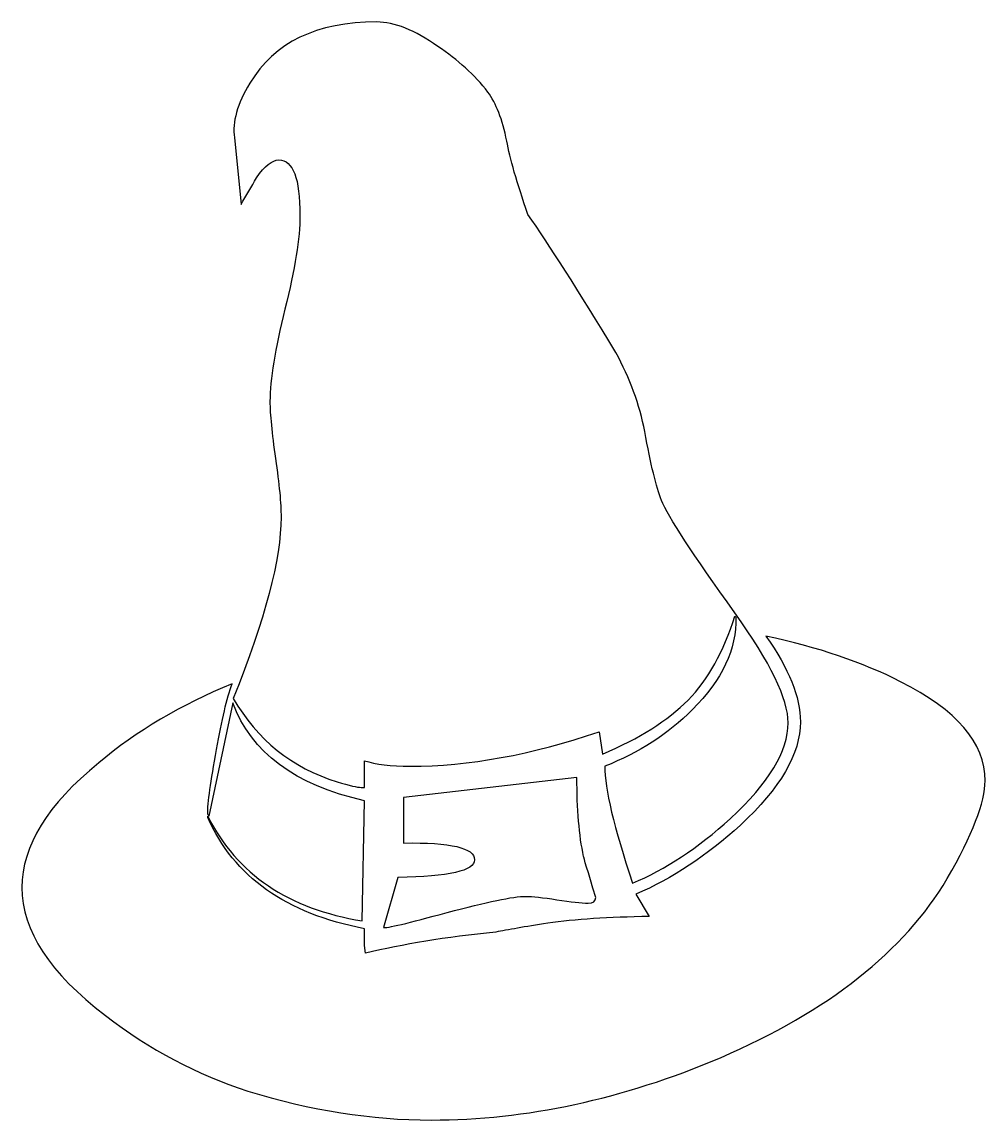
# Model space of a CAD drawing. Header units: centimetres. Extents: x -8.8 to 8.8, y -10.1 to 10.1.
import ezdxf

# ---------------------------------------------------------------- set-up
doc = ezdxf.new("R2010")
doc.units = ezdxf.units.CM
doc.header["$MEASUREMENT"] = 0
doc.layers.add('Camada 1', color=7, linetype='Continuous')

msp = doc.modelspace()

# ---------------------------------------------------------------- linework, layer by layer
at = {"layer": 'Camada 1'}
for points, knots in [([(5.21838, -2.78237), (5.21838, -3.29907), (4.86487, -3.8832), (4.15841, -4.53534), (4.15841, -4.53534), (3.56027, -5.07922), (2.96241, -5.47297), (2.36456, -5.71763), (2.36456, -5.71763), (2.02476, -4.69853), (1.855, -3.98524), (1.855, -3.57742), (1.855, -3.57742), (2.47968, -3.33279), (3.01668, -2.98645), (3.46539, -2.53774), (3.46539, -2.53774), (4.00863, -1.9945), (4.27353, -1.43035), (4.26012, -0.84591), (4.26012, -0.84591), (4.26012, -0.84591), (4.23983, -0.82562), (4.23983, -0.82562), (4.23983, -0.82562), (4.03607, -1.47777), (3.75056, -1.99103), (3.38364, -2.36457), (3.38364, -2.36457), (3.01669, -2.73837), (2.49342, -3.06789), (1.81413, -3.35305), (1.81413, -3.35305), (1.81413, -3.35305), (1.75296, -2.94557), (1.75296, -2.94557), (1.75296, -2.94557), (0.5164, -3.36681), (-0.63906, -3.57742), (-1.71242, -3.57742), (-1.71242, -3.57742), (-2.06596, -3.57742), (-2.34427, -3.54374), (-2.54819, -3.4754), (-2.54819, -3.4754), (-2.54819, -3.51628), (-2.54819, -3.59459), (-2.54819, -3.71006), (-2.54819, -3.71006), (-2.54819, -3.8255), (-2.54819, -3.91069), (-2.54819, -3.96467), (-2.54819, -3.96467), (-2.54819, -3.96467), (-2.60826, -3.96466), (-2.60826, -3.96466), (-2.60826, -3.96466), (-2.6752, -3.96466), (-2.82202, -3.93098), (-3.04916, -3.86293), (-3.04916, -3.86293), (-3.87791, -3.60488), (-4.51257, -3.09532), (-4.95347, -2.33398), (-4.95347, -2.33398), (-4.36935, -0.87994), (-4.07698, 0.22748), (-4.07698, 0.9885), (-4.07698, 0.9885), (-4.07698, 1.23313), (-4.11101, 1.59008), (-4.17887, 2.05877), (-4.17887, 2.05877), (-4.24705, 2.52774), (-4.28076, 2.87723), (-4.28076, 3.10843), (-4.28076, 3.10843), (-4.28076, 3.50253), (-4.18903, 4.06667), (-4.00554, 4.80026), (-4.00554, 4.80026), (-3.82208, 5.53413), (-3.73048, 6.10484), (-3.73048, 6.51267), (-3.73048, 6.51267), (-3.73048, 7.19196), (-3.85965, 7.53177), (-4.1177, 7.53177), (-4.1177, 7.53177), (-4.24002, 7.53177), (-4.37607, 7.42287), (-4.52537, 7.2057), (-4.52537, 7.2057), (-4.62054, 7.04253), (-4.71587, 6.87963), (-4.81072, 6.71643), (-4.81072, 6.71643), (-4.81072, 6.71643), (-4.93304, 7.93957), (-4.93304, 7.93957), (-4.93304, 7.93957), (-4.97376, 8.22476), (-4.87891, 8.55769), (-4.64769, 8.93837), (-4.64769, 8.93837), (-4.19928, 9.68569), (-3.42466, 10.0595), (-2.32384, 10.0595), (-2.32384, 10.0595), (-1.99777, 10.0595), (-1.62412, 9.90972), (-1.20272, 9.61111), (-1.20272, 9.61111), (-0.83577, 9.36648), (-0.53015, 9.08784), (-0.28552, 8.77519), (-0.28552, 8.77519), (-0.13606, 8.57143), (-0.02043, 8.27251), (0.061, 7.87841), (0.061, 7.87841), (0.11513, 7.56575), (0.24446, 7.11707), (0.44838, 6.53295), (0.44838, 6.53295), (0.82875, 5.98939), (1.36574, 5.1469), (2.05877, 4.00552), (2.05877, 4.00552), (2.31682, 3.52969), (2.49343, 3.04728), (2.58892, 2.55833), (2.58892, 2.55833), (2.69751, 1.96016), (2.79921, 1.53892), (2.89438, 1.29431), (2.89438, 1.29431), (3.0167, 0.99538), (3.4654, 0.30892), (4.23987, -0.76447), (4.23987, -0.76447), (4.8923, -1.67496), (5.21838, -2.34771), (5.21838, -2.78237)], [0, 0, 0, 0, 0.02702703, 0.02702703, 0.02702703, 0.02702703, 0.05405405, 0.05405405, 0.05405405, 0.05405405, 0.08108108, 0.08108108, 0.08108108, 0.08108108, 0.10810811, 0.10810811, 0.10810811, 0.10810811, 0.13513514, 0.13513514, 0.13513514, 0.13513514, 0.16216216, 0.16216216, 0.16216216, 0.16216216, 0.18918919, 0.18918919, 0.18918919, 0.18918919, 0.21621622, 0.21621622, 0.21621622, 0.21621622, 0.24324324, 0.24324324, 0.24324324, 0.24324324, 0.27027027, 0.27027027, 0.27027027, 0.27027027, 0.2972973, 0.2972973, 0.2972973, 0.2972973, 0.32432432, 0.32432432, 0.32432432, 0.32432432, 0.35135135, 0.35135135, 0.35135135, 0.35135135, 0.37837838, 0.37837838, 0.37837838, 0.37837838, 0.40540541, 0.40540541, 0.40540541, 0.40540541, 0.43243243, 0.43243243, 0.43243243, 0.43243243, 0.45945946, 0.45945946, 0.45945946, 0.45945946, 0.48648649, 0.48648649, 0.48648649, 0.48648649, 0.51351351, 0.51351351, 0.51351351, 0.51351351, 0.54054054, 0.54054054, 0.54054054, 0.54054054, 0.56756757, 0.56756757, 0.56756757, 0.56756757, 0.59459459, 0.59459459, 0.59459459, 0.59459459, 0.62162162, 0.62162162, 0.62162162, 0.62162162, 0.64864865, 0.64864865, 0.64864865, 0.64864865, 0.67567568, 0.67567568, 0.67567568, 0.67567568, 0.7027027, 0.7027027, 0.7027027, 0.7027027, 0.72972973, 0.72972973, 0.72972973, 0.72972973, 0.75675676, 0.75675676, 0.75675676, 0.75675676, 0.78378378, 0.78378378, 0.78378378, 0.78378378, 0.81081081, 0.81081081, 0.81081081, 0.81081081, 0.83783784, 0.83783784, 0.83783784, 0.83783784, 0.86486486, 0.86486486, 0.86486486, 0.86486486, 0.89189189, 0.89189189, 0.89189189, 0.89189189, 0.91891892, 0.91891892, 0.91891892, 0.91891892, 0.94594595, 0.94594595, 0.94594595, 0.94594595, 1, 1, 1, 1]), ([(8.82637, -3.84232), (8.82637, -4.23671), (8.59515, -4.83456), (8.13337, -5.63617), (8.13337, -5.63617), (7.34486, -6.96792), (5.95881, -8.0619), (3.97494, -8.91809), (3.97494, -8.91809), (2.18109, -9.67882), (0.41439, -10.0595), (-1.32501, -10.0595), (-1.32501, -10.0595), (-2.41245, -10.0595), (-3.53357, -9.88289), (-4.68837, -9.5297), (-4.68837, -9.5297), (-5.61277, -9.23046), (-6.48222, -8.76836), (-7.29756, -8.14336), (-7.29756, -8.14336), (-8.31683, -7.36887), (-8.82637, -6.58724), (-8.82637, -5.79936), (-8.82637, -5.79936), (-8.82637, -5.03831), (-8.35753, -4.27758), (-7.4199, -3.51624), (-7.4199, -3.51624), (-6.72688, -2.93212), (-5.91156, -2.44973), (-4.97375, -2.06907), (-4.97375, -2.06907), (-5.06908, -2.32744), (-5.16425, -2.72839), (-5.25926, -3.2716), (-5.25926, -3.2716), (-5.36816, -3.85604), (-5.4223, -4.25014), (-5.4223, -4.45389), (-5.4223, -4.45389), (-5.4223, -4.45389), (-5.40217, -4.49477), (-5.40217, -4.49477), (-5.40217, -4.49477), (-5.40217, -4.49477), (-4.96018, -2.41541), (-4.96018, -2.41541), (-4.96018, -2.41541), (-4.62506, -3.32624), (-3.82112, -3.92409), (-2.54819, -4.20929), (-2.54819, -4.20929), (-2.54819, -4.20929), (-2.58859, -6.41097), (-2.58859, -6.41097), (-2.58859, -6.41097), (-3.9381, -6.19316), (-4.88277, -5.55475), (-5.42228, -4.49478), (-5.42228, -4.49478), (-5.42228, -4.49478), (-5.42228, -4.51507), (-5.42228, -4.51507), (-5.42228, -4.51507), (-4.94002, -5.60251), (-3.98194, -6.28148), (-2.54819, -6.55358), (-2.54819, -6.55358), (-2.54819, -6.68931), (-2.54819, -6.79104), (-2.54819, -6.85936), (-2.54819, -6.85936), (-2.54819, -6.85936), (-2.52776, -7.00197), (-2.52776, -7.00197), (-2.52776, -7.00197), (-1.85376, -6.83877), (-1.05811, -6.70961), (-0.14119, -6.61473), (-0.14119, -6.61473), (0.07442, -6.57385), (0.39128, -6.51956), (0.8097, -6.45156), (0.8097, -6.45156), (1.30833, -6.38354), (1.92865, -6.34266), (2.67033, -6.32924), (2.67033, -6.32924), (2.67033, -6.32924), (2.42572, -5.92173), (2.42572, -5.92173), (2.42572, -5.92173), (3.09125, -5.63622), (3.73033, -5.21529), (4.34189, -4.65771), (4.34189, -4.65771), (5.07576, -3.97842), (5.44242, -3.34657), (5.44242, -2.76213), (5.44242, -2.76213), (5.44242, -2.31374), (5.23179, -1.79077), (4.81057, -1.19262), (4.81057, -1.19262), (5.76161, -1.39638), (6.58413, -1.67501), (7.27715, -2.02825), (7.27715, -2.02825), (8.30966, -2.54491), (8.82637, -3.14932), (8.82637, -3.84232)], [0, 0, 0, 0, 0.03448276, 0.03448276, 0.03448276, 0.03448276, 0.06896552, 0.06896552, 0.06896552, 0.06896552, 0.10344828, 0.10344828, 0.10344828, 0.10344828, 0.13793103, 0.13793103, 0.13793103, 0.13793103, 0.17241379, 0.17241379, 0.17241379, 0.17241379, 0.20689655, 0.20689655, 0.20689655, 0.20689655, 0.24137931, 0.24137931, 0.24137931, 0.24137931, 0.27586207, 0.27586207, 0.27586207, 0.27586207, 0.31034483, 0.31034483, 0.31034483, 0.31034483, 0.34482759, 0.34482759, 0.34482759, 0.34482759, 0.37931034, 0.37931034, 0.37931034, 0.37931034, 0.4137931, 0.4137931, 0.4137931, 0.4137931, 0.44827586, 0.44827586, 0.44827586, 0.44827586, 0.48275862, 0.48275862, 0.48275862, 0.48275862, 0.51724138, 0.51724138, 0.51724138, 0.51724138, 0.55172414, 0.55172414, 0.55172414, 0.55172414, 0.5862069, 0.5862069, 0.5862069, 0.5862069, 0.62068966, 0.62068966, 0.62068966, 0.62068966, 0.65517241, 0.65517241, 0.65517241, 0.65517241, 0.68965517, 0.68965517, 0.68965517, 0.68965517, 0.72413793, 0.72413793, 0.72413793, 0.72413793, 0.75862069, 0.75862069, 0.75862069, 0.75862069, 0.79310345, 0.79310345, 0.79310345, 0.79310345, 0.82758621, 0.82758621, 0.82758621, 0.82758621, 0.86206897, 0.86206897, 0.86206897, 0.86206897, 0.89655172, 0.89655172, 0.89655172, 0.89655172, 0.93103448, 0.93103448, 0.93103448, 0.93103448, 1, 1, 1, 1]), ([(1.69183, -5.98285), (1.69183, -6.05058), (1.6441, -6.08458), (1.54922, -6.08458), (1.54922, -6.08458), (1.4269, -6.08458), (1.23627, -6.06429), (0.97854, -6.02341), (0.97854, -6.02341), (0.72017, -5.98285), (0.52986, -5.96224), (0.40783, -5.96224), (0.40783, -5.96224), (0.17632, -5.96224), (-0.30266, -6.06085), (-1.02955, -6.25804), (-1.02955, -6.25804), (-1.75657, -6.45463), (-2.14739, -6.54636), (-2.20152, -6.53326), (-2.20152, -6.53326), (-2.20152, -6.53326), (-1.93662, -5.61587), (-1.93662, -5.61587), (-1.93662, -5.61587), (-0.99899, -5.60246), (-0.53015, -5.49355), (-0.53015, -5.28982), (-0.53015, -5.28982), (-0.53015, -5.07233), (-0.96513, -4.97063), (-1.83476, -4.98401), (-1.83476, -4.98401), (-1.83476, -4.98401), (-1.83476, -4.43357), (-1.83476, -4.43357), (-1.83476, -4.43357), (-1.83476, -4.22952), (-1.83476, -4.13464), (-1.83476, -4.14808), (-1.83476, -4.14808), (-1.83476, -4.14808), (1.34543, -3.78113), (1.34543, -3.78113), (1.34543, -3.78113), (1.34543, -4.36557), (1.38599, -4.84827), (1.46777, -5.22864), (1.46777, -5.22864), (1.4678, -5.2421), (1.54204, -5.49358), (1.69183, -5.98285)], [0, 0, 0, 0, 0.07142857, 0.07142857, 0.07142857, 0.07142857, 0.14285714, 0.14285714, 0.14285714, 0.14285714, 0.21428571, 0.21428571, 0.21428571, 0.21428571, 0.28571429, 0.28571429, 0.28571429, 0.28571429, 0.35714286, 0.35714286, 0.35714286, 0.35714286, 0.42857143, 0.42857143, 0.42857143, 0.42857143, 0.5, 0.5, 0.5, 0.5, 0.57142857, 0.57142857, 0.57142857, 0.57142857, 0.64285714, 0.64285714, 0.64285714, 0.64285714, 0.71428571, 0.71428571, 0.71428571, 0.71428571, 0.78571429, 0.78571429, 0.78571429, 0.78571429, 0.85714286, 0.85714286, 0.85714286, 0.85714286, 1, 1, 1, 1])]:
    msp.add_open_spline(points, degree=3, knots=knots, dxfattribs=at)

doc.saveas('drawing.dxf')
